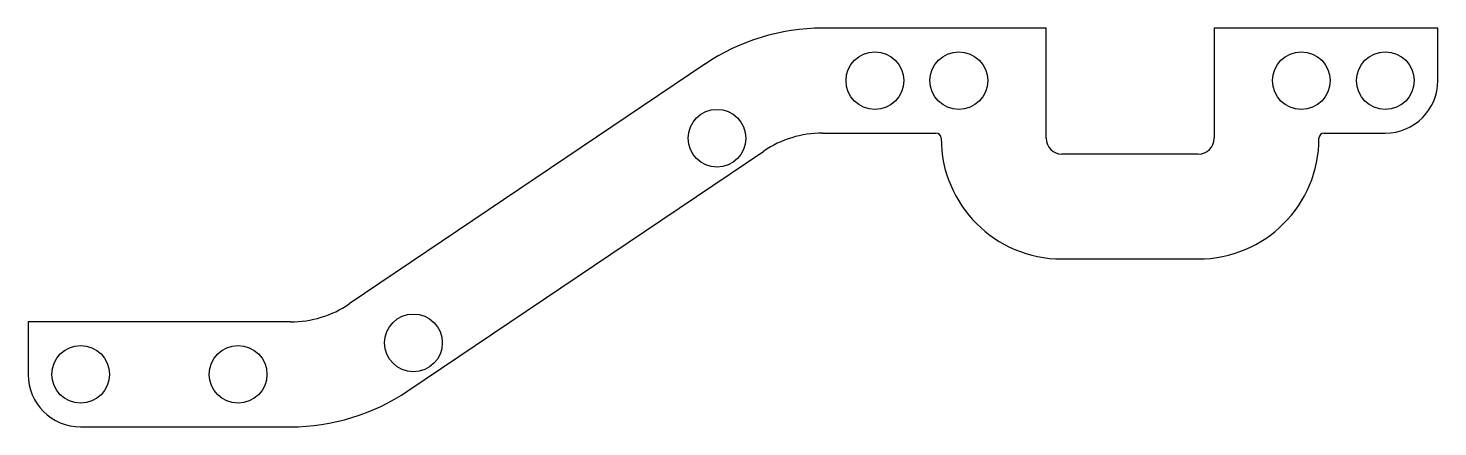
# Model space of a CAD drawing. Header units: millimetres. Extents: x -105 to 29, y -38 to 0.
import ezdxf

# ---------------------------------------------------------------- set-up
doc = ezdxf.new("R2010")
doc.units = ezdxf.units.MM
doc.layers.get('0').update_dxf_attribs({"linetype": 'CONTINUOUS'})

msp = doc.modelspace()

# ---------------------------------------------------------------- linework, layer by layer
for p, q in [((-8, 0), (-29.32, 0)), ((-8, -10.5), (-8, 0)), ((29.32, 0), (8, 0)), ((8, 0), (8, -10.5)), ((29.32, -5), (29.32, 0)), ((-40.51, -3.42), (-74.41, -26.29)), ((-29.32, -10), (-18.5, -10)), ((18.5, -10), (24.32, -10)), ((-68.81, -34.58), (-34.91, -11.71)), ((6.5, -12), (-6.5, -12)), ((-6.5, -22), (6.5, -22)), ((-80, -28), (-105, -28)), ((-105, -28), (-105, -33)), ((-100, -38), (-80, -38))]:
    msp.add_line(p, q)
for centre in [(-24.32, -5), (-16.32, -5), (16.32, -5), (24.32, -5), (-39.36, -10.49), (-68.29, -30), (-100, -33), (-85, -33)]:
    msp.add_circle(centre, 2.75)
for centre, radius, start, end in [((-29.32, -20), 20, 90, 124.004), ((24.32, -5), 5, 270, 360), ((-29.32, -20), 10, 90, 124.004), ((-18.5, -10.5), 0.5, 0, 90), ((-6.5, -10.5), 11.5, 180, 270), ((-6.5, -10.5), 1.5, 180, 270), ((6.5, -10.5), 11.5, -90, 0), ((6.5, -10.5), 1.5, -90, 0), ((18.5, -10.5), 0.5, 90, 180), ((-80, -18), 10, 270, 304.004), ((-100, -33), 5, 180, 270), ((-80, -18), 20, 270, 304.004)]:
    msp.add_arc(centre, radius, start, end)

doc.saveas('drawing.dxf')
